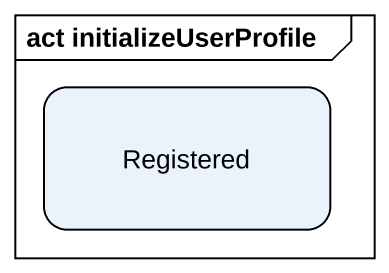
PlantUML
@startuml
mainframe act initializeUserProfile
hide empty description
state Registered
@enduml
